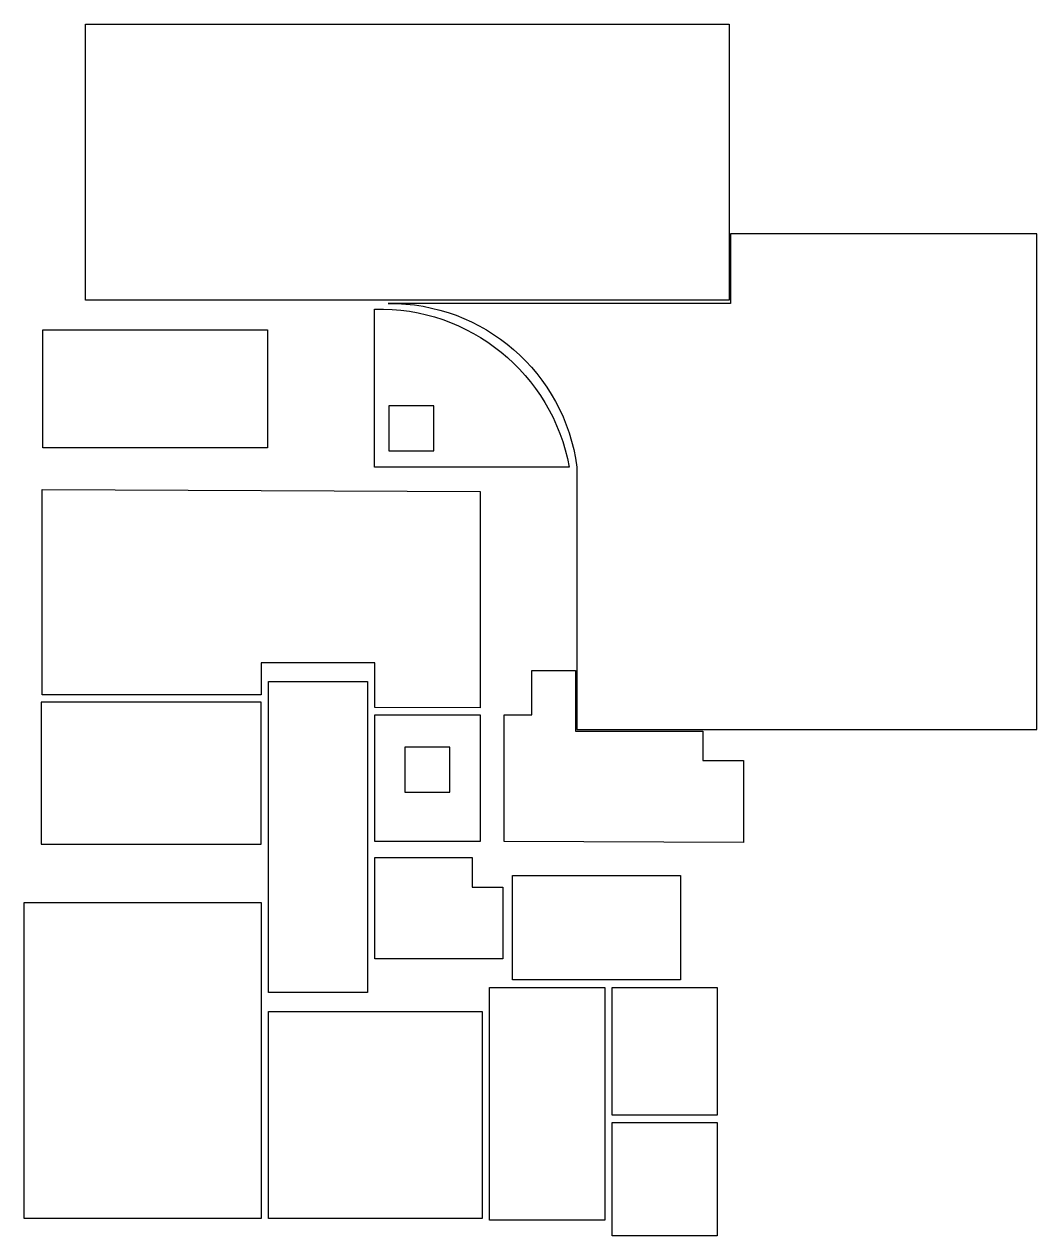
# Model space of a CAD drawing. Header units: millimetres. Extents: x 0 to 13.5, y 0 to 16.1.
import ezdxf

# ---------------------------------------------------------------- set-up
doc = ezdxf.new("R2010")
doc.units = ezdxf.units.MM
doc.layers.add('AREE LEONARDO', color=7, linetype='Continuous')

msp = doc.modelspace()

# ---------------------------------------------------------------- linework, layer by layer
at = {"layer": 'AREE LEONARDO', "color": 5}
for points in [[(0.818, 16.145), (9.398, 16.145), (9.398, 12.468), (0.818, 12.468)], [(0.237, 9.947), (6.077, 9.92), (6.077, 7.037), (4.675, 7.04), (4.675, 7.635), (3.156, 7.635), (3.156, 7.21), (0.237, 7.21)], [(6.397, 6.94), (6.767, 6.94), (6.767, 7.535), (7.347, 7.535), (7.347, 6.725), (9.047, 6.725), (9.047, 6.335), (9.586, 6.335), (9.586, 5.24), (6.397, 5.256)], [(3.256, 7.385), (4.575, 7.385), (4.575, 3.24), (3.256, 3.24)], [(0, 4.44), (3.157, 4.44), (3.157, 0.23), (0, 0.23)], [(6.203, 3.31), (7.737, 3.31), (7.737, 0.21), (6.203, 0.21)], [(3.258, 2.99), (6.103, 2.99), (6.103, 0.23), (3.258, 0.23)]]:
    msp.add_lwpolyline(points, close=True, dxfattribs=at)
msp.add_lwpolyline([(4.852, 12.425, -0.378773), (7.367, 10.244), (7.367, 6.745), (13.496, 6.745), (13.496, 13.35), (9.412, 13.35), (9.412, 12.425)], format="xyb", close=True, dxfattribs=at)
at = {"layer": 'AREE LEONARDO', "color": 6}
msp.add_lwpolyline([(4.671, 10.244), (4.671, 12.35, -0.368916), (7.265, 10.244)], format="xyb", close=True, dxfattribs=at)
at = {"layer": 'AREE LEONARDO', "color": 3}
for points in [[(0.247, 12.074), (3.241, 12.074), (3.241, 10.5), (0.247, 10.5)], [(3.157, 7.11), (0.227, 7.11), (0.227, 5.22), (3.157, 5.22)], [(4.675, 5.04), (5.971, 5.04), (5.971, 4.644), (6.378, 4.644), (6.378, 3.69), (4.675, 3.69)], [(6.509, 4.8), (8.747, 4.8), (8.747, 3.41), (6.509, 3.41)], [(7.837, 3.31), (9.237, 3.31), (9.237, 1.609), (7.837, 1.609)], [(9.237, 0), (7.837, 0), (7.837, 1.509), (9.237, 1.509)]]:
    msp.add_lwpolyline(points, close=True, dxfattribs=at)
at = {"layer": 'AREE LEONARDO', "color": 1}
for points in [[(4.86, 10.459), (5.46, 10.459), (5.46, 11.059), (4.86, 11.059)], [(5.075, 5.91), (5.675, 5.91), (5.675, 6.51), (5.075, 6.51)]]:
    msp.add_lwpolyline(points, close=True, dxfattribs=at)
at = {"layer": 'AREE LEONARDO', "color": 6}
msp.add_lwpolyline([(4.675, 6.94), (6.077, 6.94), (6.077, 5.256), (4.675, 5.256)], close=True, dxfattribs=at)

doc.saveas('drawing.dxf')
